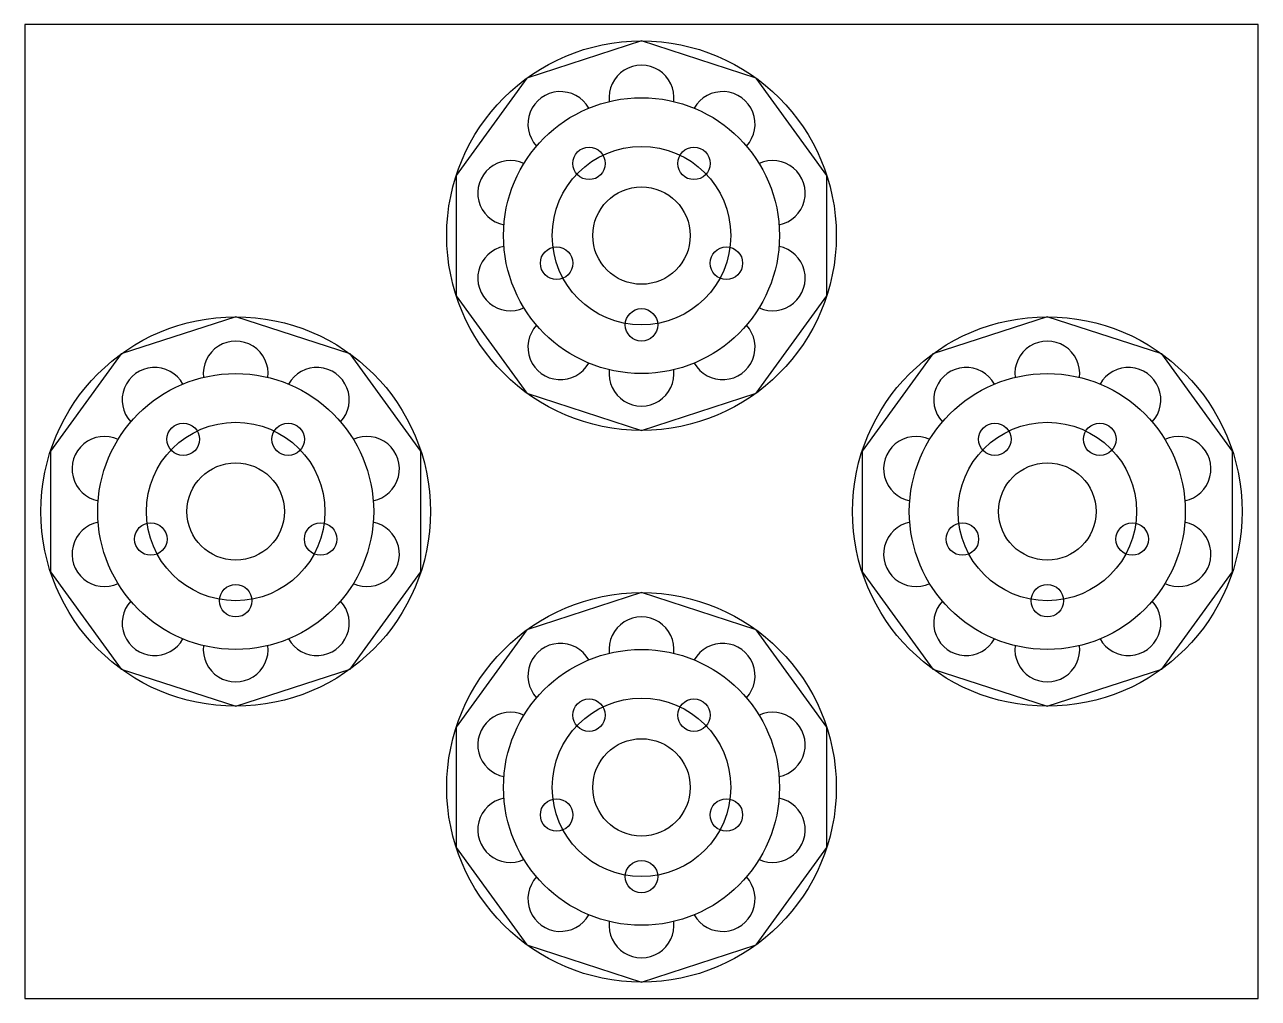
# Model space of a CAD drawing. Header units: millimetres. Extents: x 210 to 590, y 150 to 450.
import ezdxf

# ---------------------------------------------------------------- set-up
doc = ezdxf.new("R2010")
doc.units = ezdxf.units.MM

msp = doc.modelspace()

# ---------------------------------------------------------------- linework, layer by layer
for points in [[(210, 150), (590, 150), (590, 450), (210, 450)], [(342.94, 366.46), (364.73, 336.46), (400, 325), (435.27, 336.46), (457.06, 366.46), (457.06, 403.54), (435.27, 433.54), (400, 445), (364.73, 433.54), (342.94, 403.54)], [(217.94, 281.46), (239.73, 251.46), (275, 240), (310.27, 251.46), (332.06, 281.46), (332.06, 318.54), (310.27, 348.54), (275, 360), (239.73, 348.54), (217.94, 318.54)], [(467.94, 281.46), (489.73, 251.46), (525, 240), (560.27, 251.46), (582.06, 281.46), (582.06, 318.54), (560.27, 348.54), (525, 360), (489.73, 348.54), (467.94, 318.54)], [(342.94, 196.46), (364.73, 166.46), (400, 155), (435.27, 166.46), (457.06, 196.46), (457.06, 233.54), (435.27, 263.54), (400, 275), (364.73, 263.54), (342.94, 233.54)]]:
    msp.add_lwpolyline(points, close=True)
for centre, radius in [((400, 385), 60), ((400, 385), 42.5), ((400, 385), 27.5), ((383.84, 407.25), 5), ((416.16, 407.25), 5), ((400, 385), 15), ((373.85, 376.5), 5), ((426.15, 376.5), 5), ((400, 357.5), 5), ((275, 300), 60), ((525, 300), 60), ((275, 300), 42.5), ((525, 300), 42.5), ((275, 300), 27.5), ((258.84, 322.25), 5), ((291.16, 322.25), 5), ((525, 300), 27.5), ((508.84, 322.25), 5), ((541.16, 322.25), 5), ((275, 300), 15), ((525, 300), 15), ((248.85, 291.5), 5), ((301.15, 291.5), 5), ((498.85, 291.5), 5), ((551.15, 291.5), 5), ((275, 272.5), 5), ((525, 272.5), 5), ((400, 215), 60), ((400, 215), 42.5), ((400, 215), 27.5), ((383.84, 237.25), 5), ((416.16, 237.25), 5), ((400, 215), 15), ((373.85, 206.5), 5), ((426.15, 206.5), 5), ((400, 187.5), 5)]:
    msp.add_circle(centre, radius)
for centre, start, end in [((400, 427.5), 353.2437, 186.7563), ((375.02, 419.38), 29.2437, 222.7563), ((424.98, 419.38), 317.2437, 150.7563), ((359.58, 398.13), 65.2437, 258.7563), ((440.42, 398.13), 281.2437, 114.7563), ((359.58, 371.87), 101.2437, 294.7563), ((440.42, 371.87), 245.2437, 78.7563), ((375.02, 350.62), 137.2437, 330.7563), ((424.98, 350.62), 209.2437, 42.7563), ((275, 342.5), 353.2437, 186.7563), ((525, 342.5), 353.2437, 186.7563), ((250.02, 334.38), 29.2437, 222.7563), ((299.98, 334.38), 317.2437, 150.7563), ((400, 342.5), 173.2437, 6.7563), ((500.02, 334.38), 29.2437, 222.7563), ((549.98, 334.38), 317.2437, 150.7563), ((234.58, 313.13), 65.2437, 258.7563), ((315.42, 313.13), 281.2437, 114.7563), ((484.58, 313.13), 65.2437, 258.7563), ((565.42, 313.13), 281.2437, 114.7563), ((234.58, 286.87), 101.2437, 294.7563), ((315.42, 286.87), 245.2437, 78.7563), ((484.58, 286.87), 101.2437, 294.7563), ((565.42, 286.87), 245.2437, 78.7563), ((250.02, 265.62), 137.2437, 330.7563), ((299.98, 265.62), 209.2437, 42.7563), ((500.02, 265.62), 137.2437, 330.7563), ((549.98, 265.62), 209.2437, 42.7563), ((400, 257.5), 353.2437, 186.7563), ((275, 257.5), 173.2437, 6.7563), ((375.02, 249.38), 29.2437, 222.7563), ((424.98, 249.38), 317.2437, 150.7563), ((525, 257.5), 173.2437, 6.7563), ((359.58, 228.13), 65.2437, 258.7563), ((440.42, 228.13), 281.2437, 114.7563), ((359.58, 201.87), 101.2437, 294.7563), ((440.42, 201.87), 245.2437, 78.7563), ((375.02, 180.62), 137.2437, 330.7563), ((424.98, 180.62), 209.2437, 42.7563), ((400, 172.5), 173.2437, 6.7563)]:
    msp.add_arc(centre, 10, start, end)

doc.saveas('drawing.dxf')
